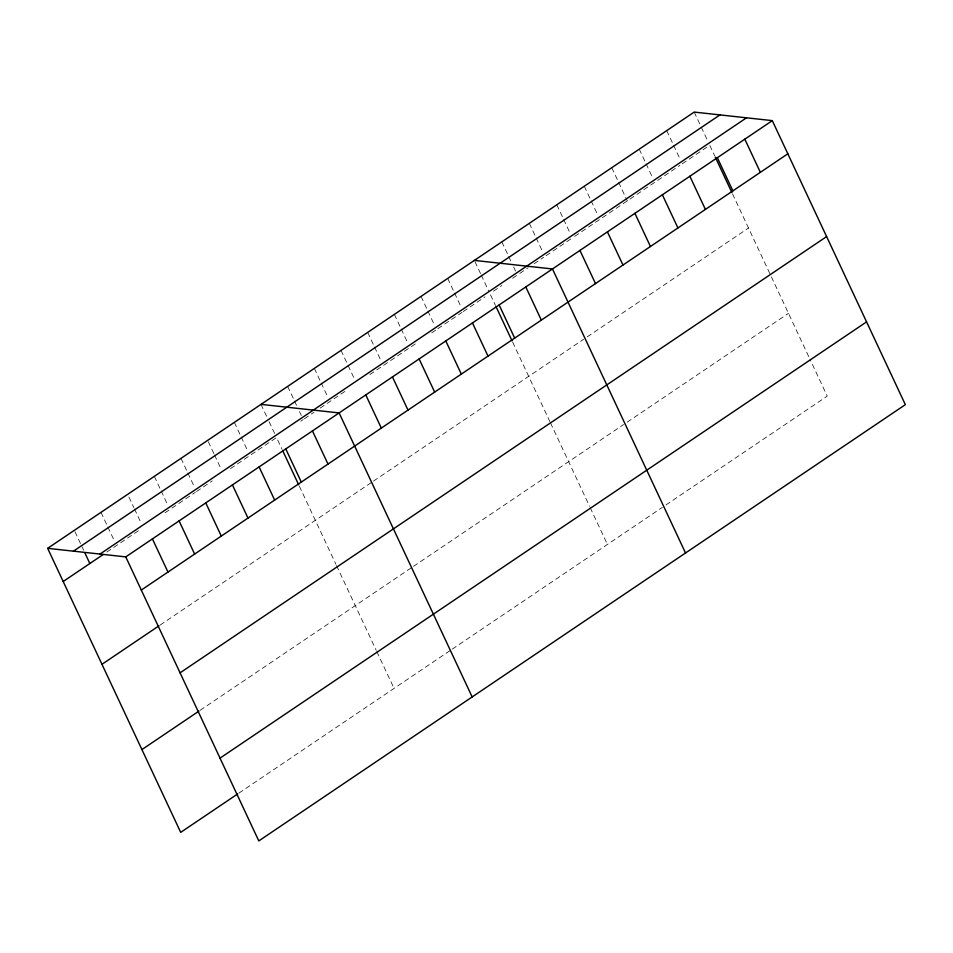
<?xml version="1.0" encoding="UTF-8"?>
<svg xmlns="http://www.w3.org/2000/svg" width="953" height="953" viewBox="0 0 953 953"><rect width="100%" height="100%" fill="white"/><g stroke="black" fill="none" stroke-linecap="round" stroke-linejoin="round"><path stroke-width="0.71" stroke-dasharray="4.76 3.57" d="M106.831 552.061L140.77 529.165M165.024 512.797L195.329 492.356M196.532 491.534L212.293 480.896M230.483 468.626L276.549 437.546L282.088 449.375M300.791 421.19L303.221 419.546M304.424 418.736L314.133 412.184M320.184 408.098L345.641 390.921M369.895 374.553L415.961 343.473M431.721 332.835L436.569 329.571M437.784 328.749L462.026 312.393M463.241 311.571L485.053 296.848M493.487 291.153L501.85 285.519M512.607 278.264L517.384 275.036M519.778 273.428L528.141 267.781M534.109 263.755L543.675 257.298M546.057 255.69L572.348 237.952M574.73 236.344L679.87 165.405M682.253 163.785L709.735 145.249L714.655 155.756M160.152 625.037L372.301 481.884M373.516 481.062L583.641 339.28M587.227 336.862L748.51 228.029M200.106 710.33L412.256 567.178M413.471 566.356L623.596 424.573M627.181 422.155L788.465 313.323M238.893 793.11L451.031 649.958M452.246 649.148L662.371 507.353M665.956 504.935L827.24 396.114L810.014 359.317M694.201 112.085L707.865 141.27M732.512 193.864L809.395 358.006M666.719 130.621L672.937 143.891M673.557 145.213L680.394 159.806M639.237 149.156L645.455 162.427M646.074 163.761L652.912 178.354M611.766 167.704L617.973 180.975M618.592 182.297L627.3 200.869M584.284 186.24L590.503 199.511M591.122 200.833L597.96 215.438M556.802 204.788L563.02 218.058M563.64 219.381L570.478 233.973M529.332 223.324L535.538 236.594M536.158 237.916L542.996 252.509M501.85 241.871L508.068 255.13M508.688 256.464L511.165 261.765M513.655 267.078L515.525 271.057M474.987 261.73L480.586 273.678M481.205 275L488.663 290.927M490.521 294.894L495.453 305.401M512.678 342.198L549.869 421.595M550.477 422.882L589.573 506.329M590.181 507.651L607.418 544.437M447.696 278.407L453.914 291.678M454.533 293L461.371 307.593M421.035 296.395L427.242 309.665M427.861 311L434.699 325.592M394.363 314.395L400.57 327.665M401.201 328.988L408.039 343.58M367.691 332.394L373.91 345.665M374.529 346.987L381.367 361.58M341.019 350.382L354.695 379.58M314.347 368.382L320.565 381.653M321.185 382.975L327.403 396.245M287.675 386.382L293.893 399.652M294.513 400.975L297.002 406.276M299.492 411.589L301.351 415.568M261.015 404.37L266.602 416.318M269.091 421.619L274.678 433.567M299.325 486.161L335.909 564.271M336.516 565.558L376.209 650.303M376.828 651.614L394.065 688.411M234.343 422.37L240.549 435.64M241.18 436.962L248.018 451.555M208.29 441.692L213.889 453.64M214.508 454.962L221.346 469.555M180.999 458.357L187.217 471.628M187.836 472.962L194.674 487.555M154.326 476.357L160.545 489.628M161.164 490.95L168.002 505.543M128.905 497.013L133.873 507.627M134.492 508.95L141.33 523.542M100.994 512.357L107.201 525.615M107.832 526.949L114.658 541.542M74.942 531.679L83.638 550.25"/><path stroke-width="1.43" d="M47.65 548.344L694.201 112.085L772.299 120.626L905.35 404.656L258.799 840.915L125.76 556.886L47.65 548.344L180.701 832.374L237.678 793.932M73.429 551.168L719.968 114.896M99.982 554.074L746.521 117.803M63.184 581.509L103.198 554.515M125.76 556.886L772.299 120.626M141.294 590.062L787.833 153.79M101.971 664.301L158.948 625.847M180.069 672.842L826.62 236.582M141.926 749.594L198.903 711.141M220.024 758.135L866.575 321.876M474.368 260.407L552.478 268.96L685.529 552.99M261.015 404.37L339.113 412.923L472.164 696.953M744.817 139.174L760.363 172.338M717.347 157.71L732.881 190.874M715.274 157.078L731.892 192.554M689.865 176.245L705.399 209.422M662.383 194.793L677.928 227.958M634.912 213.329L650.446 246.505M607.43 231.877L622.964 265.041M579.948 250.413L595.494 283.589M525.806 286.948L541.34 320.125M499.134 304.948L514.668 338.112M496.06 306.723L512.071 340.888M472.462 322.948L488.007 356.112M445.79 340.936L461.335 374.112M419.129 358.936L434.663 392.1M392.457 376.935L407.991 410.1M365.785 394.923L381.319 428.1M312.441 430.923L327.987 464.087M285.769 448.911L301.315 482.087M282.707 450.686L298.706 484.851M259.109 466.91L274.643 500.075M232.437 484.91L247.971 518.075M205.765 502.898L221.299 536.074M179.093 520.898L194.626 554.062M152.42 538.898L167.966 572.062M84.888 552.907L89.856 563.521"/></g></svg>
